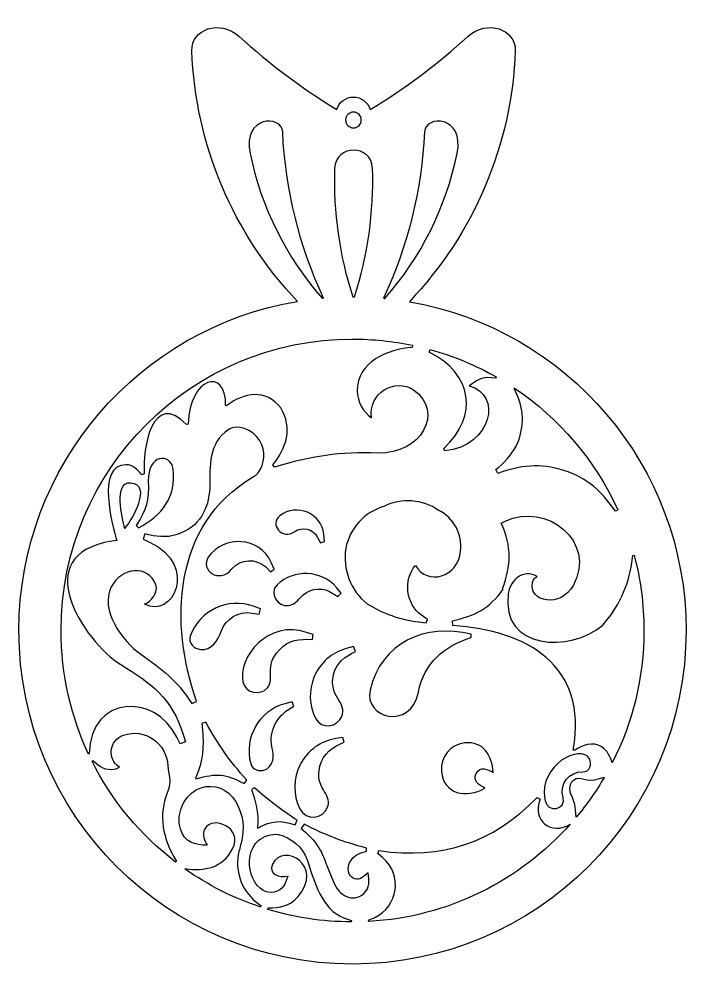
# Model space of a CAD drawing. Header units: centimetres. Extents: x 1 to 126, y -110 to -2.
# Drawn here: x 13.67 to 20.79, y -77.43 to -67.34 of the extents above; entities that cross this region are included whole.
import ezdxf

# ---------------------------------------------------------------- set-up
doc = ezdxf.new("R2010")
doc.units = ezdxf.units.CM
doc.header["$MEASUREMENT"] = 0
doc.layers.add('layer 1', color=7, linetype='Continuous')

msp = doc.modelspace()

# ---------------------------------------------------------------- linework, layer by layer
at = {"layer": 'layer 1', "color": 250}
for points, knots in [([(17.83735, -70.36217), (18.52813, -69.63755), (18.93127, -68.68481), (18.9691, -67.68268), (18.9691, -67.68268), (18.97779, -67.45315), (18.66936, -67.34221), (18.46275, -67.53017), (18.46275, -67.53017), (18.14078, -67.82326), (17.79148, -68.08474), (17.41955, -68.31112), (17.41955, -68.31112), (17.39621, -68.23157), (17.32325, -68.17697), (17.24042, -68.17697), (17.24042, -68.17697), (17.15814, -68.17697), (17.0856, -68.2308), (17.06178, -68.3095), (17.06178, -68.3095), (16.69083, -68.08348), (16.34237, -67.82256), (16.02117, -67.53017), (16.02117, -67.53017), (15.81456, -67.34221), (15.50613, -67.45315), (15.51482, -67.68268), (15.51482, -67.68268), (15.55258, -68.68323), (15.95453, -69.63459), (16.64344, -70.35887), (16.64344, -70.35887), (14.95543, -70.63879), (13.66823, -72.1053), (13.66823, -73.87269), (13.66823, -73.87269), (13.66823, -75.84005), (15.26309, -77.43492), (17.23046, -77.43492), (17.23046, -77.43492), (19.19783, -77.43492), (20.79269, -75.84005), (20.79269, -73.87269), (20.79269, -73.87269), (20.79269, -72.11224), (19.5156, -70.65027), (17.83735, -70.36217)], [0, 0, 0, 0, 0.07692308, 0.07692308, 0.07692308, 0.07692308, 0.15384615, 0.15384615, 0.15384615, 0.15384615, 0.23076923, 0.23076923, 0.23076923, 0.23076923, 0.30769231, 0.30769231, 0.30769231, 0.30769231, 0.38461538, 0.38461538, 0.38461538, 0.38461538, 0.46153846, 0.46153846, 0.46153846, 0.46153846, 0.53846154, 0.53846154, 0.53846154, 0.53846154, 0.61538462, 0.61538462, 0.61538462, 0.61538462, 0.69230769, 0.69230769, 0.69230769, 0.69230769, 0.76923077, 0.76923077, 0.76923077, 0.76923077, 0.84615385, 0.84615385, 0.84615385, 0.84615385, 1, 1, 1, 1]), ([(16.92201, -70.3239), (16.92201, -70.3239), (16.90547, -70.32537), (16.90547, -70.32537), (16.90547, -70.32537), (16.52088, -69.88546), (16.25598, -69.35351), (16.13702, -68.78074), (16.13702, -68.78074), (16.05208, -68.37159), (16.4763, -68.3662), (16.48477, -68.5489), (16.48477, -68.5489), (16.5132, -69.16364), (16.66181, -69.76664), (16.92201, -70.3239)], [0, 0, 0, 0, 0.2, 0.2, 0.2, 0.2, 0.4, 0.4, 0.4, 0.4, 0.6, 0.6, 0.6, 0.6, 1, 1, 1, 1]), ([(17.24042, -68.50573), (17.19395, -68.50573), (17.15632, -68.46803), (17.15632, -68.42163), (17.15632, -68.42163), (17.15632, -68.37516), (17.19395, -68.33754), (17.24042, -68.33754), (17.24042, -68.33754), (17.28688, -68.33754), (17.32452, -68.37516), (17.32452, -68.42163), (17.32452, -68.42163), (17.32452, -68.46803), (17.28688, -68.50573), (17.24042, -68.50573)], [0, 0, 0, 0, 0.2, 0.2, 0.2, 0.2, 0.4, 0.4, 0.4, 0.4, 0.6, 0.6, 0.6, 0.6, 1, 1, 1, 1]), ([(17.57679, -70.32726), (17.57154, -70.32675), (17.56625, -70.32634), (17.56099, -70.32586), (17.56099, -70.32586), (17.82174, -69.76806), (17.97069, -69.16436), (17.99915, -68.5489), (17.99915, -68.5489), (18.00762, -68.3662), (18.43185, -68.37159), (18.34683, -68.78074), (18.34683, -68.78074), (18.22777, -69.35434), (17.96233, -69.88698), (17.57679, -70.32726)], [0, 0, 0, 0, 0.2, 0.2, 0.2, 0.2, 0.4, 0.4, 0.4, 0.4, 0.6, 0.6, 0.6, 0.6, 1, 1, 1, 1]), ([(17.25036, -70.3107), (17.24473, -70.31066), (17.23912, -70.3105), (17.23348, -70.31049), (17.23348, -70.31049), (17.08983, -69.86824), (17.02431, -69.40426), (17.03991, -68.93934), (17.03991, -68.93934), (17.0486, -68.67877), (17.43532, -68.67877), (17.44401, -68.93934), (17.44401, -68.93934), (17.45962, -69.40434), (17.39407, -69.86838), (17.25036, -70.3107)], [0, 0, 0, 0, 0.2, 0.2, 0.2, 0.2, 0.4, 0.4, 0.4, 0.4, 0.6, 0.6, 0.6, 0.6, 1, 1, 1, 1]), ([(17.87013, -70.82667), (17.66367, -70.78353), (17.44973, -70.76072), (17.23046, -70.76072), (17.23046, -70.76072), (15.51177, -70.76072), (14.11849, -72.154), (14.11849, -73.87269), (14.11849, -73.87269), (14.11849, -74.34431), (14.2236, -74.79131), (14.41137, -75.19186), (14.41137, -75.19186), (14.41137, -75.19186), (14.41927, -75.19031), (14.41927, -75.19031), (14.41927, -75.19031), (14.43358, -74.55426), (15.12733, -74.54295), (15.35433, -75.01229), (15.35433, -75.01229), (15.35433, -75.01229), (15.38873, -75.0842), (15.38873, -75.0842), (15.38873, -75.0842), (15.38873, -75.0842), (15.44544, -75.06248), (15.44544, -75.06248), (15.44544, -75.06248), (15.44544, -75.06248), (15.42231, -74.98384), (15.42231, -74.98384), (15.42231, -74.98384), (15.30368, -74.5897), (15.07794, -74.43744), (14.75623, -74.23662), (14.75623, -74.23662), (14.35676, -73.98364), (13.75496, -73.06118), (14.66232, -72.91876), (14.66232, -72.91876), (14.66232, -72.91876), (14.71376, -72.91112), (14.71376, -72.91112), (14.71376, -72.91112), (14.66947, -72.76885), (14.48733, -72.10054), (14.81034, -72.10242), (14.81034, -72.10242), (14.88868, -72.10288), (14.93377, -72.15564), (14.98162, -72.20895), (14.98162, -72.20895), (14.98162, -72.20895), (15.00651, -72.19837), (15.00651, -72.19837), (15.00651, -72.19837), (14.9861, -71.92627), (15.09477, -71.30077), (15.45826, -71.67386), (15.45826, -71.67386), (15.45826, -71.67386), (15.47396, -71.66783), (15.47396, -71.66783), (15.47396, -71.66783), (15.49113, -71.16711), (15.88508, -71.05561), (15.87532, -71.46865), (15.87532, -71.46865), (15.87532, -71.46865), (15.88493, -71.47357), (15.88493, -71.47357), (15.88493, -71.47357), (16.07551, -71.32797), (16.30128, -71.29197), (16.46564, -71.49452), (16.46564, -71.49452), (16.59398, -71.71813), (16.52806, -71.91734), (16.38022, -72.10306), (16.38022, -72.10306), (16.38022, -72.10306), (16.3976, -72.1285), (16.3976, -72.1285), (16.3976, -72.1285), (16.77689, -72.01203), (17.10611, -71.96203), (17.5054, -71.97824), (17.5054, -71.97824), (17.95891, -71.99046), (18.21836, -71.54026), (17.88267, -71.30417), (17.88267, -71.30417), (17.68853, -71.16764), (17.38989, -71.34233), (17.43483, -71.60322), (17.43483, -71.60322), (17.34064, -71.53664), (17.28359, -71.42935), (17.28092, -71.31398), (17.28092, -71.31398), (17.27388, -71.0079), (17.61352, -70.86528), (17.86865, -70.85101), (17.86865, -70.85101), (17.86865, -70.85101), (17.87013, -70.82667), (17.87013, -70.82667)], [0, 0, 0, 0, 0.03571429, 0.03571429, 0.03571429, 0.03571429, 0.07142857, 0.07142857, 0.07142857, 0.07142857, 0.10714286, 0.10714286, 0.10714286, 0.10714286, 0.14285714, 0.14285714, 0.14285714, 0.14285714, 0.17857143, 0.17857143, 0.17857143, 0.17857143, 0.21428571, 0.21428571, 0.21428571, 0.21428571, 0.25, 0.25, 0.25, 0.25, 0.28571429, 0.28571429, 0.28571429, 0.28571429, 0.32142857, 0.32142857, 0.32142857, 0.32142857, 0.35714286, 0.35714286, 0.35714286, 0.35714286, 0.39285714, 0.39285714, 0.39285714, 0.39285714, 0.42857143, 0.42857143, 0.42857143, 0.42857143, 0.46428571, 0.46428571, 0.46428571, 0.46428571, 0.5, 0.5, 0.5, 0.5, 0.53571429, 0.53571429, 0.53571429, 0.53571429, 0.57142857, 0.57142857, 0.57142857, 0.57142857, 0.60714286, 0.60714286, 0.60714286, 0.60714286, 0.64285714, 0.64285714, 0.64285714, 0.64285714, 0.67857143, 0.67857143, 0.67857143, 0.67857143, 0.71428571, 0.71428571, 0.71428571, 0.71428571, 0.75, 0.75, 0.75, 0.75, 0.78571429, 0.78571429, 0.78571429, 0.78571429, 0.82142857, 0.82142857, 0.82142857, 0.82142857, 0.85714286, 0.85714286, 0.85714286, 0.85714286, 0.89285714, 0.89285714, 0.89285714, 0.89285714, 0.92857143, 0.92857143, 0.92857143, 0.92857143, 1, 1, 1, 1]), ([(18.7662, -71.16562), (18.5463, -71.0406), (18.30963, -70.94163), (18.06045, -70.87284), (18.06045, -70.87284), (18.06045, -70.87284), (18.0496, -70.9), (18.0496, -70.9), (18.0496, -70.9), (18.51291, -71.13252), (18.58091, -71.57406), (18.20561, -71.93113), (18.20561, -71.93113), (18.20561, -71.93113), (18.21703, -71.95574), (18.21703, -71.95574), (18.21703, -71.95574), (18.72251, -71.90257), (18.831, -71.34555), (18.475, -71.25944), (18.475, -71.25944), (18.60287, -71.17153), (18.61385, -71.16432), (18.76263, -71.1776), (18.76263, -71.1776), (18.76263, -71.1776), (18.7662, -71.16562), (18.7662, -71.16562)], [0, 0, 0, 0, 0.125, 0.125, 0.125, 0.125, 0.25, 0.25, 0.25, 0.25, 0.375, 0.375, 0.375, 0.375, 0.5, 0.5, 0.5, 0.5, 0.625, 0.625, 0.625, 0.625, 0.75, 0.75, 0.75, 0.75, 1, 1, 1, 1]), ([(20.06431, -72.58513), (19.82337, -72.05565), (19.43835, -71.60561), (18.95941, -71.28497), (18.95941, -71.28497), (18.95941, -71.28497), (18.95704, -71.28693), (18.95704, -71.28693), (18.95704, -71.28693), (18.95704, -71.28693), (18.98971, -71.35883), (18.98971, -71.35883), (18.98971, -71.35883), (19.06708, -71.53362), (19.06225, -71.73385), (18.97653, -71.90465), (18.97653, -71.90465), (18.92505, -72.00726), (18.84687, -72.08174), (18.76074, -72.15436), (18.76074, -72.15436), (18.76074, -72.15436), (18.78387, -72.19487), (18.78387, -72.19487), (18.78387, -72.19487), (19.02701, -72.11016), (19.23271, -72.08221), (19.48562, -72.1634), (19.48562, -72.1634), (19.74065, -72.24526), (19.89026, -72.3879), (20.03942, -72.59988), (20.03942, -72.59988), (20.03942, -72.59988), (20.06431, -72.58513), (20.06431, -72.58513)], [0, 0, 0, 0, 0.1, 0.1, 0.1, 0.1, 0.2, 0.2, 0.2, 0.2, 0.3, 0.3, 0.3, 0.3, 0.4, 0.4, 0.4, 0.4, 0.5, 0.5, 0.5, 0.5, 0.6, 0.6, 0.6, 0.6, 0.7, 0.7, 0.7, 0.7, 0.8, 0.8, 0.8, 0.8, 1, 1, 1, 1]), ([(14.96809, -74.12364), (14.7727, -73.99015), (14.52891, -73.6521), (14.65454, -73.40688), (14.65454, -73.40688), (14.76237, -73.19644), (15.0509, -73.16775), (15.13076, -73.3846), (15.13076, -73.3846), (15.16053, -73.46545), (15.0791, -73.56143), (15.00987, -73.59199), (15.00987, -73.59199), (15.30225, -73.75817), (15.60113, -73.18522), (15.06313, -72.92842), (15.06313, -72.92842), (15.06313, -72.92842), (14.99354, -72.89577), (14.99354, -72.89577), (14.99354, -72.89577), (14.99354, -72.89577), (15.01246, -72.84146), (15.01246, -72.84146), (15.01246, -72.84146), (15.13362, -72.87015), (15.23553, -72.88793), (15.35945, -72.84692), (15.35945, -72.84692), (15.59409, -72.76926), (15.69759, -72.57615), (15.70566, -72.34932), (15.70566, -72.34932), (15.71408, -72.11226), (15.67825, -71.88481), (15.91282, -71.72271), (15.91282, -71.72271), (15.98767, -71.67099), (16.16485, -71.71644), (16.24144, -71.84858), (16.24144, -71.84858), (16.30382, -71.95623), (16.29618, -72.09072), (16.22196, -72.19059), (16.22196, -72.19059), (16.20552, -72.2126), (16.18679, -72.22245), (16.1633, -72.23635), (16.1633, -72.23635), (15.30879, -72.74193), (15.27168, -73.80222), (15.56577, -74.62929), (15.56577, -74.62929), (15.56577, -74.62929), (15.51419, -74.65403), (15.51419, -74.65403), (15.51419, -74.65403), (15.35344, -74.39344), (15.19457, -74.2913), (14.96809, -74.12364)], [0, 0, 0, 0, 0.0625, 0.0625, 0.0625, 0.0625, 0.125, 0.125, 0.125, 0.125, 0.1875, 0.1875, 0.1875, 0.1875, 0.25, 0.25, 0.25, 0.25, 0.3125, 0.3125, 0.3125, 0.3125, 0.375, 0.375, 0.375, 0.375, 0.4375, 0.4375, 0.4375, 0.4375, 0.5, 0.5, 0.5, 0.5, 0.5625, 0.5625, 0.5625, 0.5625, 0.625, 0.625, 0.625, 0.625, 0.6875, 0.6875, 0.6875, 0.6875, 0.75, 0.75, 0.75, 0.75, 0.8125, 0.8125, 0.8125, 0.8125, 0.875, 0.875, 0.875, 0.875, 1, 1, 1, 1]), ([(14.94707, -72.7781), (14.94707, -72.7781), (14.92185, -72.75105), (14.92185, -72.75105), (14.92185, -72.75105), (15.03034, -72.58012), (15.0581, -72.48186), (15.05024, -72.27889), (15.05024, -72.27889), (15.03897, -71.98829), (15.29205, -71.97293), (15.31417, -72.14791), (15.31417, -72.14791), (15.35287, -72.44668), (15.19419, -72.64413), (14.94707, -72.7781)], [0, 0, 0, 0, 0.2, 0.2, 0.2, 0.2, 0.4, 0.4, 0.4, 0.4, 0.6, 0.6, 0.6, 0.6, 1, 1, 1, 1]), ([(14.80291, -72.78048), (14.80291, -72.78048), (14.79681, -72.77915), (14.79681, -72.77915), (14.79681, -72.77915), (14.76666, -72.67084), (14.66774, -72.28565), (14.86522, -72.29943), (14.86522, -72.29943), (15.09704, -72.31562), (14.87878, -72.6882), (14.80291, -72.78048)], [0, 0, 0, 0, 0.25, 0.25, 0.25, 0.25, 0.5, 0.5, 0.5, 0.5, 1, 1, 1, 1]), ([(17.15842, -72.99585), (17.19949, -72.78209), (17.35641, -72.60912), (17.56518, -72.54752), (17.56518, -72.54752), (17.75413, -72.45564), (17.97784, -72.47176), (18.15164, -72.58978), (18.15164, -72.58978), (18.3134, -72.6715), (18.40605, -72.84636), (18.38285, -73.02612), (18.38285, -73.02612), (18.36237, -73.30405), (18.02634, -73.40056), (17.90166, -73.17723), (17.90166, -73.17723), (17.77054, -73.33848), (17.79979, -73.58722), (17.96852, -73.71063), (17.96852, -73.71063), (17.96852, -73.71063), (18.03026, -73.75513), (18.03026, -73.75513), (18.03026, -73.75513), (18.03026, -73.75513), (18.01708, -73.78941), (18.01708, -73.78941), (18.01708, -73.78941), (18.01708, -73.78941), (17.9339, -73.78008), (17.9339, -73.78008), (17.9339, -73.78008), (17.73941, -73.75681), (17.55243, -73.6908), (17.38648, -73.58666), (17.38648, -73.58666), (17.20986, -73.44502), (17.12282, -73.21949), (17.15842, -72.99585)], [0, 0, 0, 0, 0.09090909, 0.09090909, 0.09090909, 0.09090909, 0.18181818, 0.18181818, 0.18181818, 0.18181818, 0.27272727, 0.27272727, 0.27272727, 0.27272727, 0.36363636, 0.36363636, 0.36363636, 0.36363636, 0.45454545, 0.45454545, 0.45454545, 0.45454545, 0.54545455, 0.54545455, 0.54545455, 0.54545455, 0.63636364, 0.63636364, 0.63636364, 0.63636364, 0.72727273, 0.72727273, 0.72727273, 0.72727273, 0.81818182, 0.81818182, 0.81818182, 0.81818182, 1, 1, 1, 1]), ([(16.85468, -72.87264), (16.80841, -72.78783), (16.69286, -72.75914), (16.61366, -72.81637), (16.61366, -72.81637), (16.4781, -72.91431), (16.34012, -72.73669), (16.45478, -72.64747), (16.45478, -72.64747), (16.6334, -72.50846), (16.90332, -72.62004), (16.92406, -72.8479), (16.92406, -72.8479), (16.92406, -72.8479), (16.93023, -72.92331), (16.93023, -72.92331), (16.93023, -72.92331), (16.93023, -72.92331), (16.88797, -72.93564), (16.88797, -72.93564), (16.88797, -72.93564), (16.88797, -72.93564), (16.85468, -72.87264), (16.85468, -72.87264)], [0, 0, 0, 0, 0.14285714, 0.14285714, 0.14285714, 0.14285714, 0.28571429, 0.28571429, 0.28571429, 0.28571429, 0.42857143, 0.42857143, 0.42857143, 0.42857143, 0.57142857, 0.57142857, 0.57142857, 0.57142857, 0.71428571, 0.71428571, 0.71428571, 0.71428571, 1, 1, 1, 1]), ([(20.00399, -75.28535), (20.2204, -74.86145), (20.34243, -74.38131), (20.34243, -73.87269), (20.34243, -73.87269), (20.34243, -73.59511), (20.30589, -73.32608), (20.2377, -73.06999), (20.2377, -73.06999), (20.2377, -73.06999), (20.22422, -73.07063), (20.22422, -73.07063), (20.22422, -73.07063), (20.22422, -73.07063), (20.21337, -73.14863), (20.21337, -73.14863), (20.21337, -73.14863), (20.17741, -73.39819), (20.0678, -73.6313), (19.89855, -73.81815), (19.89855, -73.81815), (19.55951, -74.11334), (18.80951, -74.07642), (18.89376, -73.4788), (18.89376, -73.4788), (18.91584, -73.32644), (19.05664, -73.21451), (19.2015, -73.29587), (19.2015, -73.29587), (19.1791, -73.31051), (19.15739, -73.33185), (19.15195, -73.35853), (19.15195, -73.35853), (19.10858, -73.57141), (19.45473, -73.63783), (19.58948, -73.38832), (19.58948, -73.38832), (19.84054, -72.92347), (19.30134, -72.49481), (18.85956, -72.70571), (18.85956, -72.70571), (18.85956, -72.70571), (18.8185, -72.72554), (18.8185, -72.72554), (18.8185, -72.72554), (18.9339, -72.98877), (18.92484, -73.16449), (18.83258, -73.42883), (18.83258, -73.42883), (18.83258, -73.42883), (18.83938, -73.43156), (18.83938, -73.43156), (18.83938, -73.43156), (18.69462, -73.63943), (18.53545, -73.71588), (18.29742, -73.76853), (18.29742, -73.76853), (18.29742, -73.76853), (18.30148, -73.82073), (18.30148, -73.82073), (18.30148, -73.82073), (19.09072, -73.87037), (19.7468, -74.24021), (19.58773, -75.147), (19.58773, -75.147), (19.58773, -75.147), (19.5974, -75.15379), (19.5974, -75.15379), (19.5974, -75.15379), (19.69096, -75.10046), (19.78817, -75.0531), (19.89463, -75.1156), (19.89463, -75.1156), (19.95248, -75.15378), (19.97978, -75.2222), (20.00399, -75.28535)], [0, 0, 0, 0, 0.05, 0.05, 0.05, 0.05, 0.1, 0.1, 0.1, 0.1, 0.15, 0.15, 0.15, 0.15, 0.2, 0.2, 0.2, 0.2, 0.25, 0.25, 0.25, 0.25, 0.3, 0.3, 0.3, 0.3, 0.35, 0.35, 0.35, 0.35, 0.4, 0.4, 0.4, 0.4, 0.45, 0.45, 0.45, 0.45, 0.5, 0.5, 0.5, 0.5, 0.55, 0.55, 0.55, 0.55, 0.6, 0.6, 0.6, 0.6, 0.65, 0.65, 0.65, 0.65, 0.7, 0.7, 0.7, 0.7, 0.75, 0.75, 0.75, 0.75, 0.8, 0.8, 0.8, 0.8, 0.85, 0.85, 0.85, 0.85, 0.9, 0.9, 0.9, 0.9, 1, 1, 1, 1]), ([(16.30368, -73.19398), (16.20236, -73.09909), (16.03356, -73.10596), (15.94352, -73.21353), (15.94352, -73.21353), (15.79931, -73.38583), (15.60207, -73.21934), (15.69087, -73.09025), (15.69087, -73.09025), (15.85891, -72.84596), (16.23888, -72.87324), (16.36171, -73.14688), (16.36171, -73.14688), (16.36171, -73.14688), (16.39338, -73.21921), (16.39338, -73.21921), (16.39338, -73.21921), (16.39338, -73.21921), (16.35659, -73.24485), (16.35659, -73.24485), (16.35659, -73.24485), (16.35659, -73.24485), (16.30368, -73.19398), (16.30368, -73.19398)], [0, 0, 0, 0, 0.14285714, 0.14285714, 0.14285714, 0.14285714, 0.28571429, 0.28571429, 0.28571429, 0.28571429, 0.42857143, 0.42857143, 0.42857143, 0.42857143, 0.57142857, 0.57142857, 0.57142857, 0.57142857, 0.71428571, 0.71428571, 0.71428571, 0.71428571, 1, 1, 1, 1]), ([(16.54758, -73.60662), (16.43147, -73.62597), (16.33364, -73.47217), (16.4245, -73.38502), (16.4245, -73.38502), (16.60179, -73.215), (16.89726, -73.22596), (17.05869, -73.4127), (17.05869, -73.4127), (17.05869, -73.4127), (17.10964, -73.47241), (17.10964, -73.47241), (17.10964, -73.47241), (17.10964, -73.47241), (17.0753, -73.51145), (17.0753, -73.51145), (17.0753, -73.51145), (17.0753, -73.51145), (16.98546, -73.45567), (16.98546, -73.45567), (16.98546, -73.45567), (16.87746, -73.40401), (16.74829, -73.43169), (16.67092, -73.52309), (16.67092, -73.52309), (16.63858, -73.56231), (16.59951, -73.59789), (16.54758, -73.60662)], [0, 0, 0, 0, 0.125, 0.125, 0.125, 0.125, 0.25, 0.25, 0.25, 0.25, 0.375, 0.375, 0.375, 0.375, 0.5, 0.5, 0.5, 0.5, 0.625, 0.625, 0.625, 0.625, 0.75, 0.75, 0.75, 0.75, 1, 1, 1, 1]), ([(15.60789, -74.07521), (15.54071, -74.06791), (15.47145, -74.00548), (15.49757, -73.93287), (15.49757, -73.93287), (15.59612, -73.65856), (15.89804, -73.5158), (16.17255, -73.61356), (16.17255, -73.61356), (16.17255, -73.61356), (16.2493, -73.64195), (16.2493, -73.64195), (16.2493, -73.64195), (16.2493, -73.64195), (16.23409, -73.69886), (16.23409, -73.69886), (16.23409, -73.69886), (16.23409, -73.69886), (16.15875, -73.68603), (16.15875, -73.68603), (16.15875, -73.68603), (16.01549, -73.66339), (15.87638, -73.74575), (15.82732, -73.88227), (15.82732, -73.88227), (15.79429, -73.9783), (15.72538, -74.08807), (15.60789, -74.07521)], [0, 0, 0, 0, 0.125, 0.125, 0.125, 0.125, 0.25, 0.25, 0.25, 0.25, 0.375, 0.375, 0.375, 0.375, 0.5, 0.5, 0.5, 0.5, 0.625, 0.625, 0.625, 0.625, 0.75, 0.75, 0.75, 0.75, 1, 1, 1, 1]), ([(16.06057, -74.42514), (16.00421, -74.15702), (16.33137, -73.75326), (16.74086, -73.89278), (16.74086, -73.89278), (16.74086, -73.89278), (16.81214, -73.91723), (16.81214, -73.91723), (16.81214, -73.91723), (16.81214, -73.91723), (16.80219, -73.96875), (16.80219, -73.96875), (16.80219, -73.96875), (16.66188, -73.96169), (16.55042, -73.9675), (16.44623, -74.08103), (16.44623, -74.08103), (16.28249, -74.25944), (16.40622, -74.38443), (16.32302, -74.48366), (16.32302, -74.48366), (16.24752, -74.57371), (16.08593, -74.54336), (16.06057, -74.42514)], [0, 0, 0, 0, 0.14285714, 0.14285714, 0.14285714, 0.14285714, 0.28571429, 0.28571429, 0.28571429, 0.28571429, 0.42857143, 0.42857143, 0.42857143, 0.42857143, 0.57142857, 0.57142857, 0.57142857, 0.57142857, 0.71428571, 0.71428571, 0.71428571, 0.71428571, 1, 1, 1, 1]), ([(17.41808, -74.51008), (17.5356, -74.00055), (18.01535, -73.78848), (18.49765, -73.91373), (18.49765, -73.91373), (18.49765, -73.91373), (18.4987, -73.94639), (18.4987, -73.94639), (18.4987, -73.94639), (18.20651, -74.04297), (17.99663, -74.21381), (17.93376, -74.53146), (17.93376, -74.53146), (17.85109, -74.94957), (17.34841, -74.80277), (17.41808, -74.51008)], [0, 0, 0, 0, 0.2, 0.2, 0.2, 0.2, 0.4, 0.4, 0.4, 0.4, 0.6, 0.6, 0.6, 0.6, 1, 1, 1, 1]), ([(16.82187, -74.36409), (16.88446, -74.21874), (17.00914, -74.10927), (17.16136, -74.06609), (17.16136, -74.06609), (17.16136, -74.06609), (17.24182, -74.04451), (17.24182, -74.04451), (17.24182, -74.04451), (17.24182, -74.04451), (17.26235, -74.09827), (17.26235, -74.09827), (17.26235, -74.09827), (17.1481, -74.15608), (17.06088, -74.20745), (17.0275, -74.34481), (17.0275, -74.34481), (16.97017, -74.58076), (17.17971, -74.63957), (17.11602, -74.79245), (17.11602, -74.79245), (17.06898, -74.90534), (16.89837, -74.92958), (16.83877, -74.81558), (16.83877, -74.81558), (16.76553, -74.67526), (16.7593, -74.50945), (16.82187, -74.36409)], [0, 0, 0, 0, 0.125, 0.125, 0.125, 0.125, 0.25, 0.25, 0.25, 0.25, 0.375, 0.375, 0.375, 0.375, 0.5, 0.5, 0.5, 0.5, 0.625, 0.625, 0.625, 0.625, 0.75, 0.75, 0.75, 0.75, 1, 1, 1, 1]), ([(16.14354, -75.29333), (16.06925, -75.0165), (16.23157, -74.73154), (16.50748, -74.65424), (16.50748, -74.65424), (16.50748, -74.65424), (16.58486, -74.63364), (16.58486, -74.63364), (16.58486, -74.63364), (16.58486, -74.63364), (16.60518, -74.68031), (16.60518, -74.68031), (16.60518, -74.68031), (16.60518, -74.68031), (16.54119, -74.72075), (16.54119, -74.72075), (16.54119, -74.72075), (16.40054, -74.8115), (16.33361, -74.98194), (16.37496, -75.14413), (16.37496, -75.14413), (16.4355, -75.38247), (16.18089, -75.43072), (16.14354, -75.29333)], [0, 0, 0, 0, 0.14285714, 0.14285714, 0.14285714, 0.14285714, 0.28571429, 0.28571429, 0.28571429, 0.28571429, 0.42857143, 0.42857143, 0.42857143, 0.42857143, 0.57142857, 0.57142857, 0.57142857, 0.57142857, 0.71428571, 0.71428571, 0.71428571, 0.71428571, 1, 1, 1, 1]), ([(15.5821, -75.37932), (15.64392, -75.20516), (15.64347, -75.04622), (15.62205, -74.86701), (15.62205, -74.86701), (15.62205, -74.86701), (15.6657, -74.85313), (15.6657, -74.85313), (15.6657, -74.85313), (15.79627, -75.09376), (15.91816, -75.26612), (16.10148, -75.46945), (16.10148, -75.46945), (16.10148, -75.46945), (16.07268, -75.50674), (16.07268, -75.50674), (16.07268, -75.50674), (15.87203, -75.40263), (15.77884, -75.39211), (15.56156, -75.45831), (15.56156, -75.45831), (15.56156, -75.45831), (15.55568, -75.45214), (15.55568, -75.45214), (15.55568, -75.45214), (15.55568, -75.45214), (15.5821, -75.37932), (15.5821, -75.37932)], [0, 0, 0, 0, 0.125, 0.125, 0.125, 0.125, 0.25, 0.25, 0.25, 0.25, 0.375, 0.375, 0.375, 0.375, 0.5, 0.5, 0.5, 0.5, 0.625, 0.625, 0.625, 0.625, 0.75, 0.75, 0.75, 0.75, 1, 1, 1, 1]), ([(14.449, -75.26942), (14.66176, -75.69225), (14.96811, -76.05984), (15.3408, -76.34516), (15.3408, -76.34516), (15.3408, -76.34516), (15.34998, -76.33723), (15.34998, -76.33723), (15.34998, -76.33723), (15.20421, -76.09046), (15.14899, -75.85475), (15.26314, -75.57738), (15.26314, -75.57738), (15.2977, -75.49254), (15.26494, -75.40327), (15.25992, -75.3166), (15.25992, -75.3166), (15.24622, -75.07991), (15.01228, -74.90888), (14.78433, -74.99043), (14.78433, -74.99043), (14.63366, -75.04434), (14.60407, -75.24693), (14.74271, -75.33265), (14.74271, -75.33265), (14.668, -75.37042), (14.57808, -75.36089), (14.51304, -75.30819), (14.51304, -75.30819), (14.51304, -75.30819), (14.45774, -75.26229), (14.45774, -75.26229), (14.45774, -75.26229), (14.45774, -75.26229), (14.449, -75.26942), (14.449, -75.26942)], [0, 0, 0, 0, 0.1, 0.1, 0.1, 0.1, 0.2, 0.2, 0.2, 0.2, 0.3, 0.3, 0.3, 0.3, 0.4, 0.4, 0.4, 0.4, 0.5, 0.5, 0.5, 0.5, 0.6, 0.6, 0.6, 0.6, 0.7, 0.7, 0.7, 0.7, 0.8, 0.8, 0.8, 0.8, 1, 1, 1, 1]), ([(16.67169, -75.30419), (16.74758, -75.15652), (16.88895, -75.05357), (17.05274, -75.02652), (17.05274, -75.02652), (17.05274, -75.02652), (17.12737, -75.01482), (17.12737, -75.01482), (17.12737, -75.01482), (17.12737, -75.01482), (17.14258, -75.06668), (17.14258, -75.06668), (17.14258, -75.06668), (17.0164, -75.12188), (16.92035, -75.17546), (16.88257, -75.32284), (16.88257, -75.32284), (16.82054, -75.56481), (17.01426, -75.60791), (16.9666, -75.75231), (16.9666, -75.75231), (16.92016, -75.89303), (16.73135, -75.90562), (16.66763, -75.77565), (16.66763, -75.77565), (16.59425, -75.62665), (16.59579, -75.45179), (16.67169, -75.30419)], [0, 0, 0, 0, 0.125, 0.125, 0.125, 0.125, 0.25, 0.25, 0.25, 0.25, 0.375, 0.375, 0.375, 0.375, 0.5, 0.5, 0.5, 0.5, 0.625, 0.625, 0.625, 0.625, 0.75, 0.75, 0.75, 0.75, 1, 1, 1, 1]), ([(18.17982, -75.37484), (18.16482, -75.22409), (18.2745, -75.08959), (18.42518, -75.07397), (18.42518, -75.07397), (18.63355, -75.05226), (18.71685, -75.20914), (18.73377, -75.38626), (18.73377, -75.38626), (18.73377, -75.38626), (18.73209, -75.38739), (18.73209, -75.38739), (18.73209, -75.38739), (18.67174, -75.35781), (18.59518, -75.3167), (18.55169, -75.39894), (18.55169, -75.39894), (18.50801, -75.48154), (18.58559, -75.52159), (18.64426, -75.55467), (18.64426, -75.55467), (18.64426, -75.55467), (18.64419, -75.55692), (18.64419, -75.55692), (18.64419, -75.55692), (18.44149, -75.66821), (18.2049, -75.62585), (18.17982, -75.37484)], [0, 0, 0, 0, 0.125, 0.125, 0.125, 0.125, 0.25, 0.25, 0.25, 0.25, 0.375, 0.375, 0.375, 0.375, 0.5, 0.5, 0.5, 0.5, 0.625, 0.625, 0.625, 0.625, 0.75, 0.75, 0.75, 0.75, 1, 1, 1, 1]), ([(19.28441, -75.67577), (19.21889, -75.30267), (19.66925, -75.08044), (19.76048, -75.24174), (19.76048, -75.24174), (19.79119, -75.29602), (19.76367, -75.38626), (19.69083, -75.3822), (19.69083, -75.3822), (19.54505, -75.37406), (19.43341, -75.51849), (19.47938, -75.65749), (19.47938, -75.65749), (19.51964, -75.77918), (19.31174, -75.83974), (19.28441, -75.67577)], [0, 0, 0, 0, 0.2, 0.2, 0.2, 0.2, 0.4, 0.4, 0.4, 0.4, 0.6, 0.6, 0.6, 0.6, 1, 1, 1, 1]), ([(19.62032, -75.86576), (19.73203, -75.73197), (19.83267, -75.58863), (19.92095, -75.43719), (19.92095, -75.43719), (19.92095, -75.43719), (19.86946, -75.45473), (19.86946, -75.45473), (19.86946, -75.45473), (19.72301, -75.50387), (19.66705, -75.41233), (19.59088, -75.46987), (19.59088, -75.46987), (19.56453, -75.49395), (19.55062, -75.52664), (19.55073, -75.56253), (19.55073, -75.56253), (19.55098, -75.64757), (19.60516, -75.62617), (19.62032, -75.86576)], [0, 0, 0, 0, 0.16666667, 0.16666667, 0.16666667, 0.16666667, 0.33333333, 0.33333333, 0.33333333, 0.33333333, 0.5, 0.5, 0.5, 0.5, 0.66666667, 0.66666667, 0.66666667, 0.66666667, 1, 1, 1, 1]), ([(15.44441, -76.4212), (15.68855, -76.59264), (15.95849, -76.72983), (16.2472, -76.82595), (16.2472, -76.82595), (16.2472, -76.82595), (16.25427, -76.81344), (16.25427, -76.81344), (16.25427, -76.81344), (16.25427, -76.81344), (16.19435, -76.76488), (16.19435, -76.76488), (16.19435, -76.76488), (16.0382, -76.63606), (15.9698, -76.42918), (16.01844, -76.23273), (16.01844, -76.23273), (16.03138, -76.18244), (16.04084, -76.13875), (16.0518, -76.08836), (16.0518, -76.08836), (16.08299, -75.93502), (16.04591, -75.77572), (15.95039, -75.65181), (15.95039, -75.65181), (15.85718, -75.5349), (15.69311, -75.50266), (15.56262, -75.57562), (15.56262, -75.57562), (15.41797, -75.65938), (15.34802, -75.83017), (15.39245, -75.99137), (15.39245, -75.99137), (15.43489, -76.13869), (15.54898, -76.16212), (15.67931, -76.16657), (15.67931, -76.16657), (15.65122, -76.11035), (15.61931, -76.05474), (15.65309, -75.99234), (15.65309, -75.99234), (15.73765, -75.83617), (16.06811, -75.98402), (15.95004, -76.20498), (15.95004, -76.20498), (15.83897, -76.41034), (15.65622, -76.44451), (15.44641, -76.41586), (15.44641, -76.41586), (15.44641, -76.41586), (15.44441, -76.4212), (15.44441, -76.4212)], [0, 0, 0, 0, 0.07142857, 0.07142857, 0.07142857, 0.07142857, 0.14285714, 0.14285714, 0.14285714, 0.14285714, 0.21428571, 0.21428571, 0.21428571, 0.21428571, 0.28571429, 0.28571429, 0.28571429, 0.28571429, 0.35714286, 0.35714286, 0.35714286, 0.35714286, 0.42857143, 0.42857143, 0.42857143, 0.42857143, 0.5, 0.5, 0.5, 0.5, 0.57142857, 0.57142857, 0.57142857, 0.57142857, 0.64285714, 0.64285714, 0.64285714, 0.64285714, 0.71428571, 0.71428571, 0.71428571, 0.71428571, 0.78571429, 0.78571429, 0.78571429, 0.78571429, 0.85714286, 0.85714286, 0.85714286, 0.85714286, 1, 1, 1, 1]), ([(16.21874, -75.91364), (16.22165, -75.79405), (16.19143, -75.68384), (16.15271, -75.57233), (16.15271, -75.57233), (16.15271, -75.57233), (16.1837, -75.55173), (16.1837, -75.55173), (16.1837, -75.55173), (16.33467, -75.68709), (16.4697, -75.78953), (16.64036, -75.89892), (16.64036, -75.89892), (16.64036, -75.89892), (16.61898, -75.94616), (16.61898, -75.94616), (16.61898, -75.94616), (16.44301, -75.89542), (16.38018, -75.89885), (16.21664, -75.98463), (16.21664, -75.98463), (16.21664, -75.98463), (16.21874, -75.91364), (16.21874, -75.91364)], [0, 0, 0, 0, 0.14285714, 0.14285714, 0.14285714, 0.14285714, 0.28571429, 0.28571429, 0.28571429, 0.28571429, 0.42857143, 0.42857143, 0.42857143, 0.42857143, 0.57142857, 0.57142857, 0.57142857, 0.57142857, 0.71428571, 0.71428571, 0.71428571, 0.71428571, 1, 1, 1, 1]), ([(17.40367, -76.97978), (18.25865, -76.93284), (19.02159, -76.54079), (19.55576, -75.94056), (19.55576, -75.94056), (19.55576, -75.94056), (19.55535, -75.93992), (19.55535, -75.93992), (19.55535, -75.93992), (19.36026, -76.06741), (19.13784, -75.90249), (19.23409, -75.67543), (19.23409, -75.67543), (19.23409, -75.67543), (19.20305, -75.65756), (19.20305, -75.65756), (19.20305, -75.65756), (18.71393, -76.14661), (18.19394, -76.31847), (17.51325, -76.22369), (17.51325, -76.22369), (17.51325, -76.22369), (17.49959, -76.25453), (17.49959, -76.25453), (17.49959, -76.25453), (17.49959, -76.25453), (17.55425, -76.30015), (17.55425, -76.30015), (17.55425, -76.30015), (17.76563, -76.47795), (17.71868, -76.8224), (17.46735, -76.93707), (17.46735, -76.93707), (17.46735, -76.93707), (17.40042, -76.96728), (17.40042, -76.96728), (17.40042, -76.96728), (17.40042, -76.96728), (17.40367, -76.97978), (17.40367, -76.97978)], [0, 0, 0, 0, 0.09090909, 0.09090909, 0.09090909, 0.09090909, 0.18181818, 0.18181818, 0.18181818, 0.18181818, 0.27272727, 0.27272727, 0.27272727, 0.27272727, 0.36363636, 0.36363636, 0.36363636, 0.36363636, 0.45454545, 0.45454545, 0.45454545, 0.45454545, 0.54545455, 0.54545455, 0.54545455, 0.54545455, 0.63636364, 0.63636364, 0.63636364, 0.63636364, 0.72727273, 0.72727273, 0.72727273, 0.72727273, 0.81818182, 0.81818182, 0.81818182, 0.81818182, 1, 1, 1, 1]), ([(16.68269, -75.98737), (16.68269, -75.98737), (16.71374, -75.94097), (16.71374, -75.94097), (16.71374, -75.94097), (16.94227, -76.05836), (17.13038, -76.1305), (17.37919, -76.19538), (17.37919, -76.19538), (17.37919, -76.19538), (17.38023, -76.22824), (17.38023, -76.22824), (17.38023, -76.22824), (17.31867, -76.24828), (17.25832, -76.26496), (17.21918, -76.32125), (17.21918, -76.32125), (17.12148, -76.46173), (17.25188, -76.58009), (17.3447, -76.50298), (17.3447, -76.50298), (17.3447, -76.50298), (17.39727, -76.46106), (17.39727, -76.46106), (17.39727, -76.46106), (17.40952, -76.54369), (17.42107, -76.61837), (17.35017, -76.68183), (17.35017, -76.68183), (17.2365, -76.78355), (17.0792, -76.7056), (17.02855, -76.5549), (17.02855, -76.5549), (17.02855, -76.5549), (16.94642, -76.35719), (16.94642, -76.35719), (16.94642, -76.35719), (16.88503, -76.18127), (16.81888, -76.10327), (16.68269, -75.98737)], [0, 0, 0, 0, 0.09090909, 0.09090909, 0.09090909, 0.09090909, 0.18181818, 0.18181818, 0.18181818, 0.18181818, 0.27272727, 0.27272727, 0.27272727, 0.27272727, 0.36363636, 0.36363636, 0.36363636, 0.36363636, 0.45454545, 0.45454545, 0.45454545, 0.45454545, 0.54545455, 0.54545455, 0.54545455, 0.54545455, 0.63636364, 0.63636364, 0.63636364, 0.63636364, 0.72727273, 0.72727273, 0.72727273, 0.72727273, 0.81818182, 0.81818182, 0.81818182, 0.81818182, 1, 1, 1, 1]), ([(16.32806, -76.85158), (16.60934, -76.93671), (16.90745, -76.98308), (17.21621, -76.98447), (17.21621, -76.98447), (17.21621, -76.98447), (17.21898, -76.96994), (17.21898, -76.96994), (17.21898, -76.96994), (17.21898, -76.96994), (17.14342, -76.94282), (17.14342, -76.94282), (17.14342, -76.94282), (16.89747, -76.85263), (16.82523, -76.55349), (16.74471, -76.32061), (16.74471, -76.32061), (16.6963, -76.1842), (16.57768, -76.08201), (16.43719, -76.05016), (16.43719, -76.05016), (16.36248, -76.0426), (16.28784, -76.06538), (16.2301, -76.11338), (16.2301, -76.11338), (16.02241, -76.28593), (16.16613, -76.71605), (16.39486, -76.66669), (16.39486, -76.66669), (16.48802, -76.64659), (16.51311, -76.57509), (16.54126, -76.4968), (16.54126, -76.4968), (16.44966, -76.51353), (16.32559, -76.47399), (16.37565, -76.36933), (16.37565, -76.36933), (16.491, -76.12816), (16.93583, -76.3838), (16.64661, -76.71841), (16.64661, -76.71841), (16.55705, -76.82198), (16.45548, -76.83179), (16.33024, -76.83419), (16.33024, -76.83419), (16.33024, -76.83419), (16.32806, -76.85158), (16.32806, -76.85158)], [0, 0, 0, 0, 0.07692308, 0.07692308, 0.07692308, 0.07692308, 0.15384615, 0.15384615, 0.15384615, 0.15384615, 0.23076923, 0.23076923, 0.23076923, 0.23076923, 0.30769231, 0.30769231, 0.30769231, 0.30769231, 0.38461538, 0.38461538, 0.38461538, 0.38461538, 0.46153846, 0.46153846, 0.46153846, 0.46153846, 0.53846154, 0.53846154, 0.53846154, 0.53846154, 0.61538462, 0.61538462, 0.61538462, 0.61538462, 0.69230769, 0.69230769, 0.69230769, 0.69230769, 0.76923077, 0.76923077, 0.76923077, 0.76923077, 0.84615385, 0.84615385, 0.84615385, 0.84615385, 1, 1, 1, 1])]:
    msp.add_open_spline(points, degree=3, knots=knots, dxfattribs=at)

doc.saveas('drawing.dxf')
